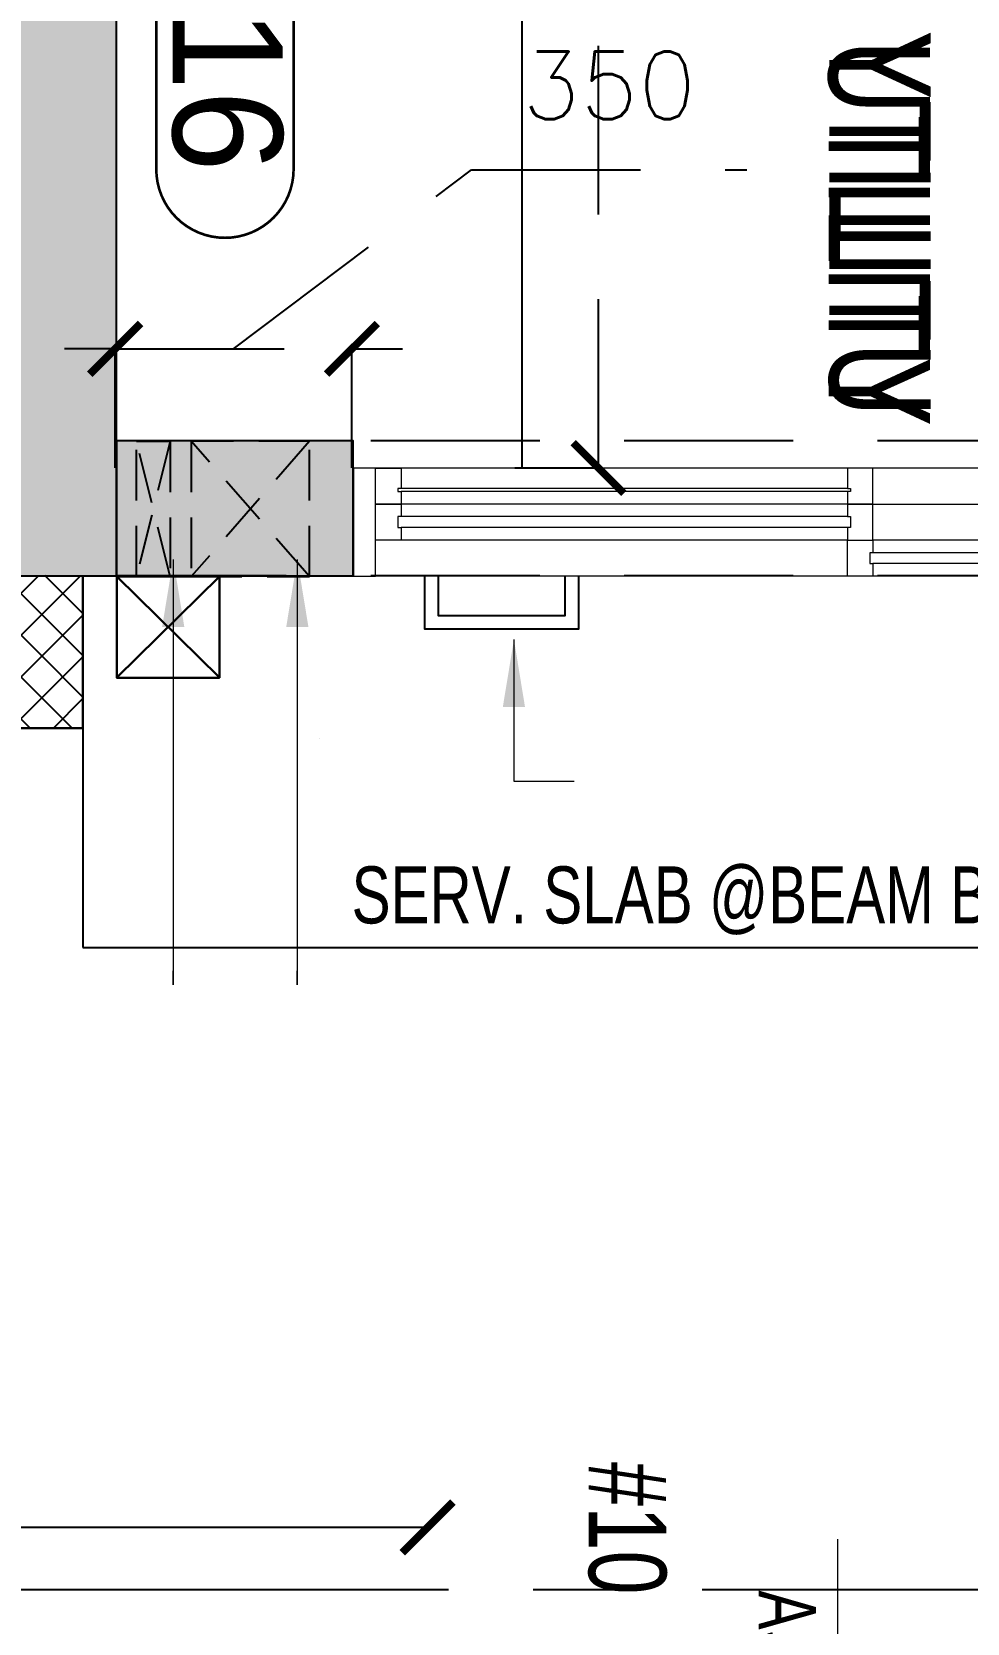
# Model space of a CAD drawing. Header units: millimetres. Extents: x -414464 to 1686, y -90036 to 108605.
# Drawn here: x -103867 to -102483, y -73110 to -70755 of the extents above; entities that cross this region are included whole.
import ezdxf

# ---------------------------------------------------------------- set-up
doc = ezdxf.new("R2010")
doc.units = ezdxf.units.MM
doc.header["$LTSCALE"] = 1000
doc.header["$MEASUREMENT"] = 0
for name, pattern in [('$1$AUDIT_D_120904163729-0', [0]), ('$36$HIDDEN', [0.375, 0.25, -0.125]), ('2BHK-A - BACK$1$HIDDEN', [0.375, 0.25, -0.125]), ('AUDIT_D_120904163729-0', [0]), ('T8 - TYPICAL FLOOR CORE$1$HIDDEN', [0.375, 0.25, -0.125]), ('T8 - TYPICAL FLOOR CORE$1$T10-TYPICAL FLOOR CORE$0$HIDDEN', [0.375, 0.25, -0.125]), ('T8(T9 IS SIMILAR) - DIMENSION & TEXTING$1$AUDIT_D_120904163729-0', [0]), ('T8(T9 IS SIMILAR) - DIMENSION & TEXTING$1$HIDDEN', [0.375, 0.25, -0.125]), ('T8(T9 IS SIMILAR) - DIMENSION & TEXTING$1$T8 - TYPICAL FLOOR CORE$0$( Hidden )', [0.375, 0.25, -0.125]), ('T8(T9 IS SIMILAR)$1$$0$HIDDEN', [0.375, 0.25, -0.125]), ('T8_REFUGE COLUMNS$1$CENTER2', [1.125, 0.75, -0.125, 0.125, -0.125])]:
    doc.linetypes.add(name, pattern=pattern)
doc.layers.get('0').update_dxf_attribs({"linetype": 'AUDIT_D_120904163729-0'})
for name, color, linetype in [('$0$A-HATCH -160', 251, '$1$AUDIT_D_120904163729-0'), ('$21$A-DIMENSIONS', 2, '$36$HIDDEN'), ('2BHK-A - BACK$1$a-KIT FIX', 251, 'Continuous'), ('a-rcc', 3, 'Continuous'), ('T8 - TYPICAL FLOOR CORE$1$A-SLAB SUNK-AC LEDGES', 251, 'T8 - TYPICAL FLOOR CORE$1$HIDDEN'), ('T8 - TYPICAL FLOOR CORE$1$T10-TYPICAL FLOOR CORE$0$A-SLAB SUNK-AC LEDGES', 251, 'T8 - TYPICAL FLOOR CORE$1$T10-TYPICAL FLOOR CORE$0$HIDDEN'), ('T8(T9 IS SIMILAR) - DIMENSION & TEXTING$1$A-DIMENSIONS', 2, 'T8(T9 IS SIMILAR) - DIMENSION & TEXTING$1$HIDDEN'), ('T8(T9 IS SIMILAR) - DIMENSION & TEXTING$1$A-PLUMBING', 7, 'T8(T9 IS SIMILAR) - DIMENSION & TEXTING$1$AUDIT_D_120904163729-0'), ('T8(T9 IS SIMILAR) - DIMENSION & TEXTING$1$U-TI-TEXT', 7, 'Continuous'), ('T8(T9 IS SIMILAR)$1$$6$a-beam 2', 50, 'Continuous'), ('T8(T9 IS SIMILAR)$1$S-BEAM', 20, 'T8(T9 IS SIMILAR)$1$$0$HIDDEN'), ('T8_REFUGE COLUMNS$1$A-CENTERLINE', 193, 'T8_REFUGE COLUMNS$1$CENTER2'), ('T8_REFUGE COLUMNS$1$A-RCC COLS', 3, 'Continuous'), ('T8_REFUGE COLUMNS$1$A-SHEAR WALL THICKENING', 3, 'Continuous'), ('T8_TYPICAL COLUMNS$1$A-RCC COLS', 3, 'Continuous'), ('T8_TYPICAL COLUMNS$1$A-SHEAR WALL THICKENING', 3, 'Continuous')]:
    doc.layers.add(name, color=color, linetype=linetype)
for name, color, linetype, lineweight in [('2BHK-A - BACK$1$a-Text', 4, 'Continuous', 0), ('2BHK-A - BACK$1$A-WALL- 160', 6, 'Continuous', 30), ('2BHK-A - BACK$1$Window', 4, 'Continuous', 20), ('T8 - TYPICAL FLOOR CORE$1$A-WALL- 160', 6, 'Continuous', 30), ('T8(T9 IS SIMILAR) - DIMENSION & TEXTING$1$a-Text', 4, 'Continuous', 0), ('T8(T9 IS SIMILAR) - DIMENSION & TEXTING$1$R0-18-10-2014-T1-1st Podium Floor Plan$0$Text', 2, 'Continuous', 0), ('T8(T9 IS SIMILAR) - DIMENSION & TEXTING$1$T8 - TYPICAL FLOOR CORE$0$$1$a-Text', 4, 'Continuous', 0), ('T8(T9 IS SIMILAR)$1$D&W', 8, 'Continuous', 25), ('T8_REFUGE COLUMNS$1$A-COLUMN NO size reduce', 81, 'Continuous', 25)]:
    doc.layers.add(name, color=color, linetype=linetype, lineweight=lineweight)
doc.layers.add('T8_REFUGE COLUMNS$1$COL-HATCH', color=7, linetype='Continuous', lineweight=25, true_color=0xa3a3a3)
doc.styles.add('2BHK-A - BACK$1$ARIAL ARROW', font='swisscl.ttf')
doc.styles.add('T8(T9 IS SIMILAR) - DIMENSION & TEXTING$1$ARIAL ARROW', font='swisscl.ttf')
doc.styles.add('T8(T9 IS SIMILAR) - DIMENSION & TEXTING$1$Romans 1', font='romans.shx', dxfattribs={"height": 100})
doc.styles.add('T8(T9 IS SIMILAR) - DIMENSION & TEXTING$1$T8 - TYPICAL FLOOR CORE$0$$1$ARIAL ARROW', font='swisscl.ttf')
doc.styles.add('T8(T9 IS SIMILAR) - DIMENSION & TEXTING$1$Tahoma', font='tahoma.ttf')
doc.styles.add('T8_REFUGE COLUMNS$1$STANDARD', font='GOTHIC.TTF')
doc.dimstyles.new('T8(T9 IS SIMILAR) - DIMENSION & TEXTING$1$ALPINE S', dxfattribs={"dimscale": 0, "dimtxt": 100, "dimasz": 75, "dimexe": 0, "dimexo": 0, "dimgap": 75, "dimtad": 1, "dimdec": 0, "dimzin": 0, "dimdsep": 46, "dimtxsty": 'T8(T9 IS SIMILAR) - DIMENSION & TEXTING$1$Romans 1', "dimblk": 'T8(T9 IS SIMILAR) - DIMENSION & TEXTING$1$_ArchTick', "dimcen": 0.09, "dimclrd": 256, "dimclre": 256, "dimclrt": 7, "dimadec": 0, "dimazin": 0, "dimtfac": 1, "dimtdec": 0, "dimtofl": 0, "dimtmove": 1, "dimatfit": 0, "dimldrblk": 'T8(T9 IS SIMILAR) - DIMENSION & TEXTING$1$_Open90', "dimfxl": 1, "dimtolj": 1, "dimtzin": 0, "dimarcsym": 0})
doc.dimstyles.new('T8(T9 IS SIMILAR) - DIMENSION & TEXTING$1$SAMATA STD', dxfattribs={"dimtxt": 100, "dimasz": 50, "dimexe": 50, "dimexo": 50, "dimgap": 10, "dimtad": 0, "dimdec": 0, "dimrnd": 5, "dimzin": 0, "dimdsep": 46, "dimtxsty": 'T8(T9 IS SIMILAR) - DIMENSION & TEXTING$1$Tahoma', "dimblk": 'T8(T9 IS SIMILAR) - DIMENSION & TEXTING$1$_Origin2', "dimcen": -50, "dimdle": 50, "dimclrd": 7, "dimclre": 7, "dimclrt": 7, "dimadec": 0, "dimazin": 0, "dimtfac": 1, "dimtdec": 0, "dimtmove": 1, "dimatfit": 3, "dimfxl": 150, "dimtfill": 1, "dimtolj": 1, "dimtzin": 0, "dimlwd": -1, "dimlwe": -1, "dimarcsym": 0})

# ---------------------------------------------------------------- blocks, each defined once
blk = doc.blocks.new('T8_REFUGE COLUMNS$1$A$C277F3394')
at = {"layer": 'T8_REFUGE COLUMNS$1$A-SHEAR WALL THICKENING', "linetype": 'ByBlock', "true_color": 0xa3a3a3}
h = blk.add_hatch(color=253, dxfattribs=at)
h.dxf.hatch_style = 1
h.paths.add_polyline_path([(6494.8, 8675), (6694.8, 8675), (6694.8, 9025), (6494.8, 9025)])
at = {"layer": 'T8_REFUGE COLUMNS$1$A-SHEAR WALL THICKENING', "linetype": 'ByBlock'}
blk.add_lwpolyline([(6494.8, 8675), (6694.8, 8675), (6694.8, 9025), (6494.8, 9025)], close=True, dxfattribs=at)
blk = doc.blocks.new('T8_REFUGE COLUMNS$1$A$C46A13422')
at = {"layer": 'T8_REFUGE COLUMNS$1$A-SHEAR WALL THICKENING', "linetype": 'ByBlock'}
blk.add_blockref('T8_REFUGE COLUMNS$1$A$C277F3394', (-5609.8, -7500), dxfattribs=at)
blk = doc.blocks.new('T8_REFUGE COLUMNS')
at = {"layer": 'T8_REFUGE COLUMNS$1$COL-HATCH', "linetype": 'ByBlock'}
h = blk.add_hatch(color=256, dxfattribs=at)
h.dxf.hatch_style = 1
h.paths.add_polyline_path([(1207452.1, -5710799.9), (1211787.1, -5710799.9), (1211787.1, -5710549.9), (1207452.1, -5710549.9)])
at = {"layer": 'T8_REFUGE COLUMNS$1$A-CENTERLINE'}
blk.add_line((1213287.1, -5728808.5), (1213287.1, -5698573.6), dxfattribs=at)
at = {"layer": 'T8_REFUGE COLUMNS$1$A-COLUMN NO size reduce', "linetype": 'ByBlock', "const_width": 3.9}
blk.add_lwpolyline([(1210581.1, -5710491.1, -1), (1210581.1, -5710287.9), (1211185.1, -5710287.9, -1), (1211185.1, -5710491.1)], format="xyb", close=True, dxfattribs=at)
at = {"layer": 'T8_REFUGE COLUMNS$1$A-RCC COLS', "linetype": 'ByBlock'}
blk.add_lwpolyline([(1207452.1, -5710799.9), (1211787.1, -5710799.9), (1211787.1, -5710549.9), (1207452.1, -5710549.9)], close=True, dxfattribs=at)
blk.add_blockref('T8_REFUGE COLUMNS$1$A$C46A13422', (1210702.1, -5711724.9), dxfattribs=at)
at = {"layer": 'T8_REFUGE COLUMNS$1$A-COLUMN NO size reduce', "linetype": 'ByBlock', "insert": (1210597.3, -5710304.1), "char_height": 162.5, "attachment_point": 1, "style": 'T8_REFUGE COLUMNS$1$STANDARD'}
blk.add_mtext_dynamic_manual_height_columns('SW16', width=444.685, gutter_width=500, heights=[0], dxfattribs=at)
blk = doc.blocks.new('T8_TYPICAL COLUMNS$1$A$C277F3394')
at = {"layer": 'T8_TYPICAL COLUMNS$1$A-SHEAR WALL THICKENING', "linetype": 'ByBlock'}
h = blk.add_hatch(color=31, dxfattribs=at)
h.dxf.hatch_style = 1
h.paths.add_polyline_path([(6494.8, 8675), (6694.8, 8675), (6694.8, 9025), (6494.8, 9025)])
blk.add_lwpolyline([(6494.8, 8675), (6694.8, 8675), (6694.8, 9025), (6494.8, 9025)], close=True, dxfattribs=at)
blk = doc.blocks.new('T8_TYPICAL COLUMNS$1$A$C46A13422')
at = {"layer": 'T8_TYPICAL COLUMNS$1$A-SHEAR WALL THICKENING', "linetype": 'ByBlock'}
blk.add_blockref('T8_TYPICAL COLUMNS$1$A$C277F3394', (-5609.8, -7500), dxfattribs=at)
blk = doc.blocks.new('T8_TYPICAL COLUMNS')
at = {"layer": 'T8_TYPICAL COLUMNS$1$A-RCC COLS', "linetype": 'ByBlock'}
for name, p in [('T8_REFUGE COLUMNS', (0, 0)), ('T8_TYPICAL COLUMNS$1$A$C46A13422', (1210702.1, -5711724.9))]:
    blk.add_blockref(name, p, dxfattribs=at)
blk = doc.blocks.new('2BHK-A - BACK$1$1500')
at = {"layer": '2BHK-A - BACK$1$Window', "color": 1, "lineweight": 13}
for p, q in [((1149540.7, -5694418.8), (1148842.5, -5694418.8)), ((1150239, -5694418.8), (1149578.2, -5694418.8)), ((1148842.5, -5694472.2), (1148842.5, -5694472.2)), ((1149540.7, -5694472.2), (1148880, -5694472.2)), ((1150239, -5694472.2), (1149578.2, -5694472.2)), ((1148842.5, -5694525.5), (1148880, -5694525.5)), ((1149540.7, -5694525.5), (1148880, -5694525.5)), ((1149578.2, -5694525.5), (1150276.5, -5694525.5)), ((1150276.5, -5694578.8), (1148842.5, -5694578.8)), ((1149540.7, -5694578.8), (1148880, -5694578.8))]:
    blk.add_line(p, q, dxfattribs=at)
at = {"layer": '2BHK-A - BACK$1$Window', "color": 5, "lineweight": 13}
for p, q in [((1150239, -5694437.4), (1149578.2, -5694437.4)), ((1150239, -5694453.6), (1149578.2, -5694453.6)), ((1149540.7, -5694490.7), (1148880, -5694490.7)), ((1149540.7, -5694506.9), (1148880, -5694506.9)), ((1149540.7, -5694544.1), (1148880, -5694544.1)), ((1149540.7, -5694548.6), (1148880, -5694548.6))]:
    blk.add_line(p, q, dxfattribs=at)
at = {"layer": '2BHK-A - BACK$1$Window', "color": 4, "lineweight": 13}
for points in [[(1148842.5, -5694578.8), (1148809.5, -5694578.8), (1148809.5, -5694418.8), (1148842.5, -5694418.8)], [(1149578.2, -5694437.4), (1149578.2, -5694418.8), (1149540.7, -5694418.8), (1149540.7, -5694472.2), (1149578.2, -5694472.2), (1149578.2, -5694453.6), (1149573.7, -5694453.6), (1149573.7, -5694437.4)], [(1150239, -5694437.4), (1150239, -5694418.8), (1150276.5, -5694418.8), (1150276.5, -5694472.2), (1150239, -5694472.2), (1150239, -5694453.6), (1150243.5, -5694453.6), (1150243.5, -5694437.4)], [(1150309.5, -5694418.8), (1150276.5, -5694418.8), (1150276.5, -5694578.8), (1150309.5, -5694578.8)], [(1148880, -5694490.7), (1148880, -5694472.2), (1148842.5, -5694472.2), (1148842.5, -5694525.5), (1148880, -5694525.5), (1148880, -5694506.9), (1148875.5, -5694506.9), (1148875.5, -5694490.7)], [(1149540.7, -5694490.7), (1149540.7, -5694472.2), (1149578.2, -5694472.2), (1149578.2, -5694525.5), (1149540.7, -5694525.5), (1149540.7, -5694506.9), (1149545.2, -5694506.9), (1149545.2, -5694490.7)], [(1148880, -5694544.1), (1148880, -5694525.5), (1148842.5, -5694525.5), (1148842.5, -5694578.8), (1148880, -5694578.8), (1148880, -5694548.6), (1148875.5, -5694548.6), (1148875.5, -5694544.1)], [(1149540.7, -5694544.1), (1149540.7, -5694525.5), (1149578.2, -5694525.5), (1149578.2, -5694578.8), (1149540.7, -5694578.8), (1149540.7, -5694548.6), (1149545.2, -5694548.6), (1149545.2, -5694544.1)]]:
    blk.add_lwpolyline(points, close=True, dxfattribs=at)
blk = doc.blocks.new('2BHK-A - BACK')
at = {"linetype": '2BHK-A - BACK$1$HIDDEN', "ltscale": 0.3}
for p, q in [((1200756.6, -5710264.4), (1200956.7, -5710439.4, 0.6)), ((1200956.7, -5710264.4, 0.6), (1200756.7, -5710439.4)), ((1200756.7, -5710470.4), (1200956.7, -5710520.4)), ((1200956.7, -5710470.4), (1200756.7, -5710520.4))]:
    blk.add_line(p, q, dxfattribs=at)
at = {"linetype": 'ByBlock'}
for points in [[(1200756.7, -5710094.1), (1200679, -5710094.1), (1200679, -5709865.9), (1200756.7, -5709865.9)], [(1200756.7, -5710074.1), (1200699, -5710074.1), (1200699, -5709885.9), (1200756.7, -5709885.9)]]:
    blk.add_lwpolyline(points, dxfattribs=at)
at = {"linetype": '2BHK-A - BACK$1$HIDDEN', "ltscale": 0.3}
for points in [[(1200956.7, -5710439.4), (1200756.7, -5710439.4), (1200756.7, -5710264.4), (1200956.7, -5710264.4)], [(1200756.7, -5710520.4), (1200956.7, -5710520.4), (1200956.7, -5710470.4), (1200756.7, -5710470.4)]]:
    blk.add_lwpolyline(points, close=True, dxfattribs=at)
at = {"layer": '2BHK-A - BACK$1$a-KIT FIX', "color": 1}
blk.add_line((1200917.1, -5709949.5), (1203922.1, -5709949.5), dxfattribs=at)
at = {"layer": '2BHK-A - BACK$1$A-WALL- 160', "color": 5, "linetype": '2BHK-A - BACK$1$HIDDEN', "ltscale": 0.3}
blk.add_line((1200757.1, -5710024.2), (1200757.2, -5710024.2), dxfattribs=at)
at = {"layer": '2BHK-A - BACK$1$A-WALL- 160', "color": 5, "ltscale": 0.3}
for p, q in [((1200516.2, -5710250.2), (1200516.3, -5710250.2)), ((1200607.2, -5710549.4), (1200756.7, -5710397.7, 0.6)), ((1200756.7, -5710549.6, 0), (1200607.2, -5710397.7, 0.6))]:
    blk.add_line(p, q, dxfattribs=at)
blk.add_lwpolyline([(1200756.7, -5710397.7), (1200756.7, -5710549.6), (1200606.7, -5710549.6), (1200606.7, -5710397.7)], close=True, dxfattribs=at)
at = {"layer": '2BHK-A - BACK$1$A-WALL- 160', "linetype": 'ByBlock', "rotation": 90}
blk.add_blockref('2BHK-A - BACK$1$1500', (-4493661.7, -6859009), dxfattribs=at)
at = {"layer": '2BHK-A - BACK$1$a-Text', "style": '2BHK-A - BACK$1$ARIAL ARROW'}
blk.add_text('UTILITY', height=150, dxfattribs=at).set_placement((1200992.7, -5709495.2))
blk = doc.blocks.new('T8 - TYPICAL FLOOR CORE')
at = {"layer": 'T8 - TYPICAL FLOOR CORE$1$T10-TYPICAL FLOOR CORE$0$A-SLAB SUNK-AC LEDGES', "linetype": 'ByBlock'}
h = blk.add_hatch(dxfattribs=at)
h.set_pattern_fill('ANSI37', color=256, scale=350)
h.paths.add_polyline_path([(1211786.4, -5710799.6), (1212012.4, -5710799.6), (1212012.4, -5710599.6), (1211786.4, -5710599.6)])
at = {"layer": 'T8 - TYPICAL FLOOR CORE$1$A-SLAB SUNK-AC LEDGES', "linetype": 'ByBlock'}
for p, q in [((1212337.1, -5710599.6), (1212337.1, -5708692.5)), ((1212012.4, -5710599.6, 0), (1212337.1, -5710599.6, 0))]:
    blk.add_line(p, q, dxfattribs=at)
at = {"layer": 'T8 - TYPICAL FLOOR CORE$1$A-WALL- 160', "linetype": 'ByBlock'}
blk.add_line((1212012.2, -5713874, -0.6), (1212012.4, -5710599.6, 0), dxfattribs=at)
at = {"layer": 'T8 - TYPICAL FLOOR CORE$1$A-WALL- 160', "linetype": 'ByBlock', "elevation": 0}
blk.add_lwpolyline([(1212012.4, -5710599.6), (1211786.4, -5710599.6)], dxfattribs=at)
blk = doc.blocks.new('T8(T9 IS SIMILAR) - DIMENSION & TEXTING$1$_ArchTick')
at = {"color": 0, "linetype": 'ByBlock', "const_width": 0.15}
blk.add_lwpolyline([(-0.5, -0.5), (0.5, 0.5)], dxfattribs=at)
blk = doc.blocks.new('*D1523')
at = {"layer": 'T8(T9 IS SIMILAR) - DIMENSION & TEXTING$1$A-DIMENSIONS', "linetype": 'T8(T9 IS SIMILAR) - DIMENSION & TEXTING$1$HIDDEN', "lineweight": -2, "transparency": 16777216}
for p, q in [((1207652.3, -5709960.8), (1207652.3, -5709836.9)), ((1211627.3, -5709960.8), (1211627.3, -5709836.9))]:
    blk.add_line(p, q, dxfattribs=at)
at = {"layer": 'T8(T9 IS SIMILAR) - DIMENSION & TEXTING$1$A-DIMENSIONS', "lineweight": -2, "transparency": 16777216}
blk.add_line((1211627.3, -5709836.9), (1207652.3, -5709836.9), dxfattribs=at)
at = {"layer": 'T8(T9 IS SIMILAR) - DIMENSION & TEXTING$1$A-DIMENSIONS', "linetype": 'ByBlock', "lineweight": -2, "transparency": 16777216, "xscale": 75, "yscale": 75, "zscale": 75, "rotation": 180}
blk.add_blockref('T8(T9 IS SIMILAR) - DIMENSION & TEXTING$1$_ArchTick', (1207652.3, -5709836.9), dxfattribs=at)
at = {"layer": 'T8(T9 IS SIMILAR) - DIMENSION & TEXTING$1$A-DIMENSIONS', "linetype": 'ByBlock', "lineweight": -2, "transparency": 16777216, "xscale": 75, "yscale": 75, "zscale": 75}
blk.add_blockref('T8(T9 IS SIMILAR) - DIMENSION & TEXTING$1$_ArchTick', (1211627.3, -5709836.9), dxfattribs=at)
at = {"layer": 'T8(T9 IS SIMILAR) - DIMENSION & TEXTING$1$A-DIMENSIONS', "color": 7, "linetype": 'ByBlock', "transparency": 16777216, "insert": (1209639.8, -5709711.9), "char_height": 100, "attachment_point": 5, "style": 'T8(T9 IS SIMILAR) - DIMENSION & TEXTING$1$Romans 1'}
blk.add_mtext('\\A1;3975', dxfattribs=at)
blk = doc.blocks.new('T8(T9 IS SIMILAR) - DIMENSION & TEXTING$1$_Open90')
at = {"color": 0, "linetype": 'ByBlock', "lineweight": -2}
for p, q in [((-0.5, 0.5), (0, 0)), ((0, 0), (-1, 0)), ((0, 0), (-0.5, -0.5))]:
    blk.add_line(p, q, dxfattribs=at)
blk = doc.blocks.new('*D1524')
at = {"layer": 'T8(T9 IS SIMILAR) - DIMENSION & TEXTING$1$A-DIMENSIONS', "lineweight": -2, "transparency": 16777216}
for p, q in [((1211186.1, -5710024.6), (1211186.1, -5709617.4)), ((1211451, -5710376.8), (1211186.1, -5710024.6)), ((1211451, -5710201.7), (1211451, -5710126.7)), ((1211451, -5710551.9), (1211451, -5710201.7)), ((1211451, -5710551.9), (1211451, -5710626.9))]:
    blk.add_line(p, q, dxfattribs=at)
at = {"layer": 'T8(T9 IS SIMILAR) - DIMENSION & TEXTING$1$A-DIMENSIONS', "linetype": 'T8(T9 IS SIMILAR) - DIMENSION & TEXTING$1$HIDDEN', "lineweight": -2, "transparency": 16777216}
for p, q in [((1211627.3, -5710201.7), (1211451, -5710201.7)), ((1211627.3, -5710551.9), (1211451, -5710551.9))]:
    blk.add_line(p, q, dxfattribs=at)
at = {"layer": 'T8(T9 IS SIMILAR) - DIMENSION & TEXTING$1$A-DIMENSIONS', "linetype": 'ByBlock', "lineweight": -2, "transparency": 16777216, "xscale": 75, "yscale": 75, "zscale": 75}
for p, rotation in [((1211451, -5710201.7), 270), ((1211451, -5710551.9), 90)]:
    blk.add_blockref('T8(T9 IS SIMILAR) - DIMENSION & TEXTING$1$_ArchTick', p, dxfattribs=dict(at, rotation=rotation))
at = {"layer": 'T8(T9 IS SIMILAR) - DIMENSION & TEXTING$1$A-DIMENSIONS', "color": 7, "linetype": 'ByBlock', "transparency": 16777216, "insert": (1211061.1, -5709821), "char_height": 100, "attachment_point": 5, "rotation": 90, "style": 'T8(T9 IS SIMILAR) - DIMENSION & TEXTING$1$Romans 1'}
blk.add_mtext('\\A1;350', dxfattribs=at)
blk = doc.blocks.new('T8(T9 IS SIMILAR) - DIMENSION & TEXTING$1$_Origin2')
at = {"color": 0, "linetype": 'ByBlock', "lineweight": -2}
blk.add_line((-0.5, 0), (-1, 0), dxfattribs=at)
for radius in [0.5, 0.25]:
    blk.add_circle((0, 0), radius, dxfattribs=at)
blk = doc.blocks.new('*D470')
at = {"layer": 'T8(T9 IS SIMILAR) - DIMENSION & TEXTING$1$U-TI-TEXT', "linetype": 'T8(T9 IS SIMILAR) - DIMENSION & TEXTING$1$T8 - TYPICAL FLOOR CORE$0$( Hidden )', "lineweight": -2, "transparency": 16777216}
for p, q in [((5745.1, 3784.3), (5743.1, 3784.3)), ((5745.1, 2234), (5743.1, 2234))]:
    blk.add_line(p, q, dxfattribs=at)
at = {"layer": 'T8(T9 IS SIMILAR) - DIMENSION & TEXTING$1$U-TI-TEXT', "lineweight": -2, "transparency": 16777216}
blk.add_line((5743.1, 3784.3), (5743.1, 2234), dxfattribs=at)
at = {"layer": 'T8(T9 IS SIMILAR) - DIMENSION & TEXTING$1$U-TI-TEXT', "linetype": 'ByBlock', "lineweight": -2, "transparency": 16777216, "xscale": 75, "yscale": 75, "zscale": 75}
for p, rotation in [((5743.1, 3784.3), 90), ((5743.1, 2234), 270)]:
    blk.add_blockref('T8(T9 IS SIMILAR) - DIMENSION & TEXTING$1$_ArchTick', p, dxfattribs=dict(at, rotation=rotation))
at = {"layer": 'T8(T9 IS SIMILAR) - DIMENSION & TEXTING$1$U-TI-TEXT', "color": 7, "linetype": 'ByBlock', "transparency": 16777216, "insert": (5618.1, 3009.1), "char_height": 100, "attachment_point": 5, "rotation": 90, "style": 'T8(T9 IS SIMILAR) - DIMENSION & TEXTING$1$Romans 1', "bg_fill": 3, "box_fill_scale": 1.25, "bg_fill_color": 256, "bg_fill_true_color": 13158600, "bg_fill_transparency": 0}
blk.add_mtext('\\A1;1550', dxfattribs=at)
blk = doc.blocks.new('T8(T9 IS SIMILAR) - DIMENSION & TEXTING$1$A$C77D62699')
at = {"layer": 'T8(T9 IS SIMILAR) - DIMENSION & TEXTING$1$U-TI-TEXT', "linetype": 'ByBlock'}
dim = blk.add_linear_dim(base=(5743.1, 2234), p1=(6440, 3784.3, 1.1), p2=(6440, 2234, 0.6), angle=90, dimstyle='T8(T9 IS SIMILAR) - DIMENSION & TEXTING$1$ALPINE S', override={"dimscale": 1, "dimfxl": 2, "dimfxlon": 1, "dimtfill": 1, "dimarcsym": 1}, dxfattribs=at)
dim.commit()
dim.dimension.update_dxf_attribs({"geometry": '*D470', "text_midpoint": (5618.1, 3009.1)})
blk = doc.blocks.new('T8(T9 IS SIMILAR) - DIMENSION & TEXTING')
at = {"layer": 'T8(T9 IS SIMILAR) - DIMENSION & TEXTING$1$T8 - TYPICAL FLOOR CORE$0$$1$a-Text', "style": 'T8(T9 IS SIMILAR) - DIMENSION & TEXTING$1$T8 - TYPICAL FLOOR CORE$0$$1$ARIAL ARROW'}
blk.add_text('SERV. SLAB @BEAM BOTTOM', height=84.375, rotation=90, dxfattribs=at).set_placement((1212301.4, -5710202.1, 0))
at = {"layer": 'T8(T9 IS SIMILAR) - DIMENSION & TEXTING$1$A-PLUMBING', "linetype": 'ByBlock'}
blk.add_blockref('T8(T9 IS SIMILAR) - DIMENSION & TEXTING$1$A$C77D62699', (1207452.3, -5713874), dxfattribs=at)
at = {"layer": 'T8(T9 IS SIMILAR) - DIMENSION & TEXTING$1$a-Text', "style": 'T8(T9 IS SIMILAR) - DIMENSION & TEXTING$1$ARIAL ARROW'}
blk.add_text('UTILITY', height=150, dxfattribs=at).set_placement((1210993.2, -5709496.3))
at = {"layer": 'T8(T9 IS SIMILAR) - DIMENSION & TEXTING$1$R0-18-10-2014-T1-1st Podium Floor Plan$0$Text', "attachment_point": 3, "style": 'T8(T9 IS SIMILAR) - DIMENSION & TEXTING$1$ARIAL ARROW'}
for s, insert, char_height, width in [('JALI(J1)\\P{\\H0.70833x;AS PER  DETAIL}', (1213961.6, -5709314.9, 0.5), 120, 3557.379), ('#10', (1213294.8, -5709736.4), 114.75, 1361.984)]:
    blk.add_mtext(s, dxfattribs=dict(at, insert=insert, char_height=char_height, width=width))
at = {"layer": 'T8(T9 IS SIMILAR) - DIMENSION & TEXTING$1$A-DIMENSIONS', "linetype": 'ByBlock'}
dim = blk.add_linear_dim(base=(1211451, -5710201.7), p1=(1211627.3, -5710551.9), p2=(1211627.3, -5710201.7), angle=270, dimstyle='T8(T9 IS SIMILAR) - DIMENSION & TEXTING$1$ALPINE S', override={"dimscale": 1, "dimfxl": 5, "dimarcsym": 1}, dxfattribs=at)
dim.commit()
dim.dimension.update_dxf_attribs({"geometry": '*D1524', "text_midpoint": (1211186.1, -5709949.6), "dimtype": 128})
dim = blk.add_linear_dim(base=(1207652.3, -5709836.9), p1=(1211627.3, -5709960.8), p2=(1207652.3, -5709960.8), angle=180, dimstyle='T8(T9 IS SIMILAR) - DIMENSION & TEXTING$1$ALPINE S', override={"dimscale": 1, "dimfxl": 5, "dimarcsym": 1}, dxfattribs=at)
dim.commit()
dim.dimension.update_dxf_attribs({"geometry": '*D1523', "text_midpoint": (1209639.8, -5709711.9)})
at = {"layer": 'T8(T9 IS SIMILAR) - DIMENSION & TEXTING$1$R0-18-10-2014-T1-1st Podium Floor Plan$0$Text'}
for points, override in [([(1214046.9, -5709919), (1214046.9, -5709482.5), (1213213, -5709482.5)], {"dimscale": 1, "dimasz": 150, "dimclrd": 2, "dimfxlon": 1, "dimarcsym": 1}), ([(1211881.2, -5709961.9), (1212090.9, -5709962), (1212091, -5709872.7)], {"dimscale": 1, "dimasz": 100, "dimclrd": 2, "dimfxlon": 1, "dimarcsym": 1}), ([(1211762.7, -5710282.4), (1212392.3, -5710282.4), (1212371.8, -5710282.4)], {"dimscale": 1, "dimasz": 100, "dimclrd": 2, "dimfxlon": 1, "dimarcsym": 1}), ([(1211762.7, -5710466), (1212392.3, -5710466), (1212371.8, -5710466)], {"dimscale": 1, "dimasz": 100, "dimclrd": 2, "dimfxlon": 1, "dimarcsym": 1})]:
    blk.add_leader(points, dimstyle='T8(T9 IS SIMILAR) - DIMENSION & TEXTING$1$SAMATA STD', override=override, dxfattribs=at)
blk = doc.blocks.new('T8(T9 IS SIMILAR)')
at = {"layer": 'T8(T9 IS SIMILAR)$1$D&W', "linetype": 'ByBlock', "xscale": -1}
blk.add_blockref('2BHK-A - BACK', (2412544.6, 0), dxfattribs=at)
at = {"layer": 'T8(T9 IS SIMILAR)$1$D&W', "linetype": 'ByBlock'}
blk.add_blockref('T8 - TYPICAL FLOOR CORE', (0, 0), dxfattribs=at)
blk.add_blockref('T8_TYPICAL COLUMNS', (0, 0), dxfattribs=at)
at = {"layer": 'T8(T9 IS SIMILAR)$1$$6$a-beam 2', "linetype": 'ByBlock'}
blk.add_blockref('T8(T9 IS SIMILAR) - DIMENSION & TEXTING', (0, 0), dxfattribs=at)
at = {"layer": 'T8(T9 IS SIMILAR)$1$S-BEAM'}
for p, q in [((1211586.5, -5710548.8, 0), (1211586.6, -5708098.7, -0.7)), ((1211786.5, -5710548.8, 0), (1211786.6, -5708099.2)), ((1212337.1, -5710599.5, 0), (1212337.3, -5708099.2, 0)), ((1212012.4, -5710599.6, 0), (1212337.1, -5710599.5, -0.1))]:
    blk.add_line(p, q, dxfattribs=at)
blk.add_lwpolyline([(1211787.1, -5710799.9), (1212012.4, -5710799.9), (1212012.4, -5710599.9), (1211787.1, -5710599.9)], dxfattribs=at)
blk = doc.blocks.new('A$C48506478')
at = {"layer": '$21$A-DIMENSIONS', "linetype": 'ByBlock'}
blk.add_blockref('T8(T9 IS SIMILAR)', (-1195542.6, 5727884.6), dxfattribs=at)
at = {"layer": '$0$A-HATCH -160', "linetype": 'ByBlock'}
blk.add_blockref('T8(T9 IS SIMILAR) - DIMENSION & TEXTING', (-1195542.6, 5727884.6), dxfattribs=at)

msp = doc.modelspace()

# ---------------------------------------------------------------- block references
at = {"layer": 'a-rcc', "linetype": 'ByBlock', "rotation": 270}
msp.add_blockref('A$C48506478', (-121076, -55315.3, 0), dxfattribs=at)

doc.saveas('drawing.dxf')
